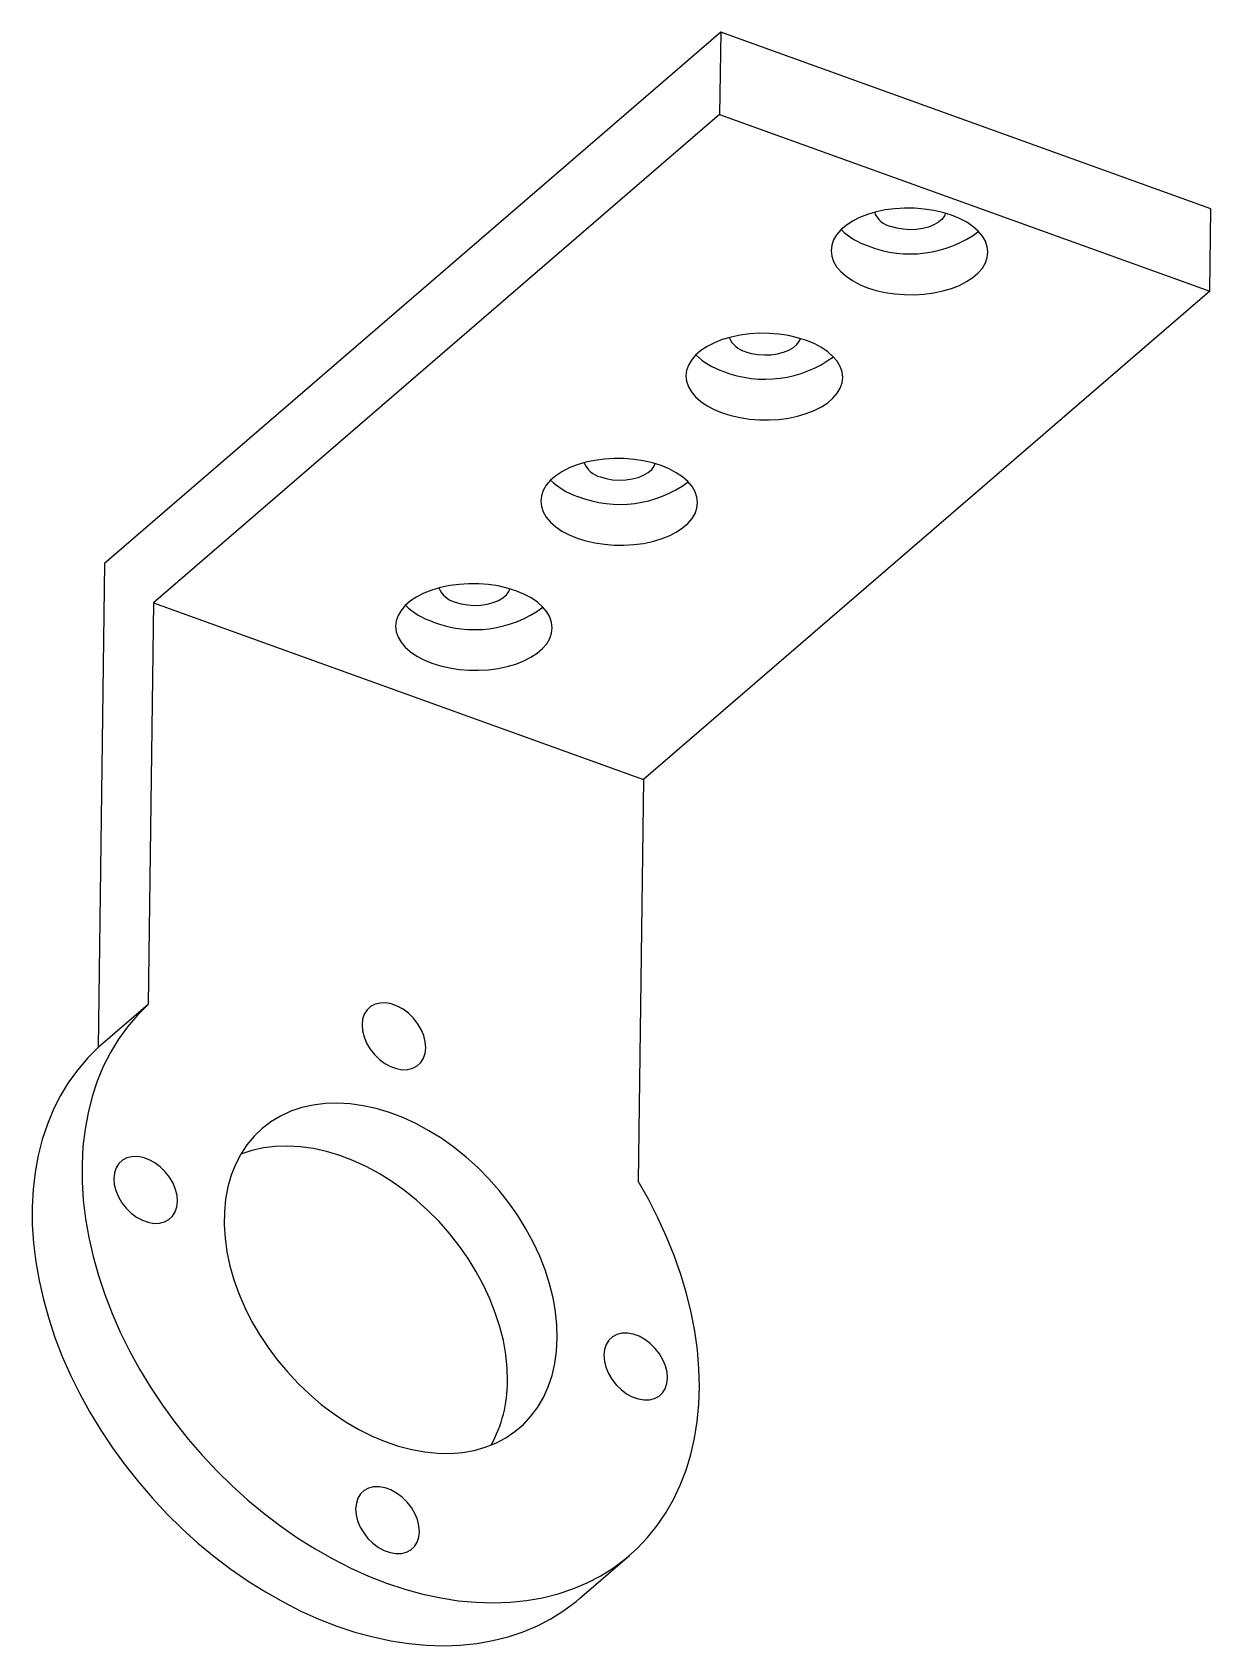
# Model space of a CAD drawing. Header units: millimetres. Extents: x -27 to 75, y -28 to 111.
import ezdxf

# ---------------------------------------------------------------- set-up
doc = ezdxf.new("R2010")
doc.units = ezdxf.units.MM

msp = doc.modelspace()

# ---------------------------------------------------------------- linework, layer by layer
at = {"color": 7, "linetype": 'Continuous', "lineweight": 25}
for p, q in [((32.71, 110.96), (-20.35, 65.23)), ((32.71, 110.96), (32.62, 103.87)), ((74.92, 95.75), (32.71, 110.96)), ((32.62, 103.87), (-16.15, 61.84)), ((32.62, 103.87), (74.83, 88.67)), ((74.83, 88.67), (74.92, 95.75)), ((74.83, 88.67), (26.05, 46.64)), ((-20.35, 65.23), (-20.9, 23.57)), ((-16.15, 61.84), (-16.61, 27.26)), ((-16.15, 61.84), (26.05, 46.64)), ((26.05, 46.64), (25.6, 12.06)), ((-16.61, 27.26), (-20.9, 23.57)), ((20.56, -23.86), (24.85, -20.17))]:
    msp.add_line(p, q, dxfattribs=at)
at = {"color": 7, "linetype": 'Continuous', "lineweight": 25, "flags": 128}
for points in [[(45.36, 88.97), (46.1, 88.74), (46.89, 88.56), (47.71, 88.43), (48.55, 88.37), (49.4, 88.36), (50.24, 88.41), (51.06, 88.52), (51.85, 88.69), (52.59, 88.9), (53.28, 89.17), (53.89, 89.49), (54.43, 89.84), (54.89, 90.24), (55.25, 90.66), (55.51, 91.1), (55.67, 91.56), (55.72, 92.03), (55.67, 92.49), (55.51, 92.96), (55.25, 93.4), (54.89, 93.83), (54.44, 94.23), (53.9, 94.6), (53.28, 94.92), (52.59, 95.21), (51.85, 95.44), (51.06, 95.62), (50.24, 95.74), (49.4, 95.81), (48.55, 95.82), (47.71, 95.77), (46.89, 95.66), (46.1, 95.49), (45.36, 95.27), (44.67, 95), (44.06, 94.69), (43.52, 94.33), (43.06, 93.94), (42.7, 93.52), (42.44, 93.08), (42.28, 92.62), (42.23, 92.15), (42.28, 91.68), (42.44, 91.22), (42.7, 90.77), (43.06, 90.35), (43.51, 89.95), (44.05, 89.58), (44.67, 89.25), (45.36, 88.97)], [(52.08, 95.37), (51.99, 95.16), (51.78, 94.87), (51.47, 94.6), (51.08, 94.37), (50.62, 94.19), (50.11, 94.06), (49.56, 93.98), (48.99, 93.96), (48.42, 94), (47.87, 94.09), (47.36, 94.24)], [(32.85, 78.19), (33.59, 77.96), (34.38, 77.78), (35.2, 77.66), (36.04, 77.59), (36.89, 77.58), (37.73, 77.63), (38.55, 77.74), (39.34, 77.91), (40.08, 78.13), (40.77, 78.4), (41.39, 78.71), (41.93, 79.07), (42.38, 79.46), (42.74, 79.88), (43.01, 80.32), (43.16, 80.78), (43.22, 81.25), (43.16, 81.72), (43.01, 82.18), (42.74, 82.63), (42.38, 83.05), (41.93, 83.45), (41.39, 83.82), (40.77, 84.15), (40.09, 84.43), (39.34, 84.66), (38.56, 84.84), (37.73, 84.97), (36.89, 85.03), (36.05, 85.04), (35.21, 84.99), (34.38, 84.88), (33.6, 84.71), (32.85, 84.5), (32.17, 84.23), (31.55, 83.91), (31.01, 83.56), (30.55, 83.16), (30.19, 82.74), (29.93, 82.3), (29.77, 81.84), (29.72, 81.37), (29.77, 80.91), (29.93, 80.44), (30.19, 80), (30.55, 79.57), (31.01, 79.17), (31.55, 78.8), (32.16, 78.48), (32.85, 78.19)], [(34.85, 83.46), (35.36, 83.31), (35.91, 83.22), (36.48, 83.18), (37.05, 83.2), (37.6, 83.28), (38.12, 83.41), (38.58, 83.6), (38.97, 83.82), (39.27, 84.09), (39.49, 84.38), (39.58, 84.6)], [(20.34, 67.42), (21.09, 67.18), (21.87, 67), (22.7, 66.88), (23.54, 66.81), (24.38, 66.8), (25.22, 66.86), (26.05, 66.96), (26.83, 67.13), (27.58, 67.35), (28.26, 67.62), (28.88, 67.93), (29.42, 68.29), (29.88, 68.68), (30.24, 69.1), (30.5, 69.54), (30.66, 70), (30.71, 70.47), (30.66, 70.94), (30.5, 71.4), (30.24, 71.85), (29.88, 72.28), (29.42, 72.68), (28.88, 73.04), (28.27, 73.37), (27.58, 73.65), (26.84, 73.88), (26.05, 74.06), (25.23, 74.19), (24.39, 74.25), (23.54, 74.26), (22.7, 74.21), (21.88, 74.1), (21.09, 73.94), (20.35, 73.72), (19.66, 73.45), (19.04, 73.13), (18.5, 72.78), (18.05, 72.39), (17.69, 71.96), (17.42, 71.52), (17.27, 71.06), (17.21, 70.6), (17.27, 70.13), (17.42, 69.67), (17.69, 69.22), (18.05, 68.79), (18.5, 68.39), (19.04, 68.02), (19.66, 67.7), (20.34, 67.42)], [(22.35, 72.68), (22.86, 72.54), (23.4, 72.44), (23.97, 72.4), (24.54, 72.42), (25.1, 72.5), (25.61, 72.63), (26.07, 72.82), (26.46, 73.05), (26.77, 73.31), (26.98, 73.6), (27.07, 73.82)], [(7.84, 56.64), (8.58, 56.41), (9.37, 56.23), (10.19, 56.1), (11.03, 56.03), (11.88, 56.03), (12.72, 56.08), (13.54, 56.19), (14.33, 56.35), (15.07, 56.57), (15.76, 56.84), (16.37, 57.16), (16.91, 57.51), (17.37, 57.9), (17.73, 58.32), (17.99, 58.77), (18.15, 59.23), (18.2, 59.69), (18.15, 60.16), (17.99, 60.62), (17.73, 61.07), (17.37, 61.5), (16.92, 61.9), (16.38, 62.27), (15.76, 62.59), (15.07, 62.87), (14.33, 63.11), (13.54, 63.29), (12.72, 63.41), (11.88, 63.48), (11.03, 63.48), (10.19, 63.43), (9.37, 63.32), (8.58, 63.16), (7.84, 62.94), (7.15, 62.67), (6.54, 62.36), (6, 62), (5.54, 61.61), (5.18, 61.19), (4.92, 60.74), (4.76, 60.29), (4.71, 59.82), (4.76, 59.35), (4.92, 58.89), (5.18, 58.44), (5.54, 58.01), (5.99, 57.61), (6.53, 57.25), (7.15, 56.92), (7.84, 56.64)], [(9.84, 61.91), (10.35, 61.76), (10.9, 61.66), (11.47, 61.62), (12.04, 61.65), (12.59, 61.72), (13.1, 61.86), (13.56, 62.04), (13.95, 62.27), (14.26, 62.53), (14.47, 62.82), (14.56, 63.04)], [(-16.61, 27.26), (-17.53, 26.34), (-18.39, 25.35), (-19.16, 24.28), (-19.85, 23.14), (-20.47, 21.93), (-20.99, 20.66), (-21.43, 19.33), (-21.78, 17.95), (-22.04, 16.52), (-22.22, 15.05), (-22.3, 13.53), (-22.29, 11.99), (-22.19, 10.41), (-22, 8.81), (-21.71, 7.2), (-21.34, 5.57), (-20.88, 3.94), (-20.34, 2.3), (-19.71, 0.67), (-19, -0.95), (-18.21, -2.55), (-17.34, -4.14), (-16.4, -5.69), (-15.38, -7.22), (-14.3, -8.7), (-13.16, -10.15), (-11.95, -11.54), (-10.69, -12.89), (-9.38, -14.17), (-8.02, -15.4), (-6.62, -16.56), (-5.18, -17.65), (-3.71, -18.67), (-2.22, -19.61), (-0.7, -20.47), (0.84, -21.25), (2.39, -21.95), (3.94, -22.55), (5.5, -23.07), (7.05, -23.49), (8.6, -23.82), (10.12, -24.06), (11.63, -24.2), (13.12, -24.24), (14.57, -24.19), (15.99, -24.05), (17.36, -23.81), (18.7, -23.47), (19.98, -23.04), (21.21, -22.52), (22.38, -21.91), (23.49, -21.22), (24.53, -20.43), (25.51, -19.57), (26.41, -18.62), (27.23, -17.6), (27.98, -16.51), (28.65, -15.34), (29.23, -14.11), (29.73, -12.82), (30.14, -11.48), (30.46, -10.08), (30.69, -8.63), (30.83, -7.14), (30.88, -5.62), (30.84, -4.06), (30.71, -2.48), (30.49, -0.87), (30.17, 0.75), (29.77, 2.38), (29.28, 4.01), (28.71, 5.65), (28.05, 7.27), (27.31, 8.89), (26.49, 10.49), (25.6, 12.06)], [(7.3, 23.54), (7.26, 24.05), (7.13, 24.58), (6.91, 25.11), (6.61, 25.62), (6.24, 26.09), (5.81, 26.51), (5.35, 26.86), (4.85, 27.13), (4.34, 27.31), (3.84, 27.4), (3.37, 27.39), (2.94, 27.28), (2.56, 27.08), (2.25, 26.79), (2.01, 26.42), (1.87, 25.99), (1.82, 25.51), (1.86, 25), (1.99, 24.47), (2.21, 23.94), (2.51, 23.43), (2.88, 22.96), (3.31, 22.54), (3.78, 22.19), (4.27, 21.92), (4.78, 21.74), (5.28, 21.65), (5.75, 21.66), (6.19, 21.77), (6.56, 21.97), (6.87, 22.26), (7.11, 22.63), (7.25, 23.06), (7.3, 23.54)], [(-20.9, 23.57), (-21.82, 22.65), (-22.67, 21.65), (-23.45, 20.58), (-24.14, 19.44), (-24.75, 18.24), (-25.28, 16.97), (-25.72, 15.64), (-26.07, 14.26), (-26.33, 12.83), (-26.5, 11.35), (-26.59, 9.84), (-26.58, 8.29), (-26.48, 6.72), (-26.28, 5.12), (-26, 3.5), (-25.63, 1.87), (-25.17, 0.24), (-24.63, -1.4), (-24, -3.03), (-23.29, -4.65), (-22.49, -6.25), (-21.63, -7.83), (-20.68, -9.39), (-19.67, -10.91), (-18.59, -12.4), (-17.44, -13.84), (-16.24, -15.24), (-14.98, -16.58), (-13.67, -17.87), (-12.31, -19.1), (-10.91, -20.26), (-9.47, -21.35), (-8, -22.37), (-6.5, -23.31), (-4.98, -24.17), (-3.45, -24.95), (-1.9, -25.64), (-0.34, -26.25), (1.21, -26.76), (2.77, -27.18), (4.31, -27.52), (5.84, -27.75), (7.34, -27.89), (8.83, -27.94), (10.28, -27.89), (11.7, -27.74), (13.08, -27.5), (14.41, -27.17), (15.69, -26.74), (16.92, -26.22), (18.09, -25.61), (19.2, -24.91), (20.25, -24.13), (20.56, -23.86)], [(18.64, -1.47), (18.61, -0.33), (18.49, 0.84), (18.28, 2.02), (17.98, 3.22), (17.59, 4.42), (17.12, 5.61), (16.57, 6.79), (15.94, 7.95), (15.24, 9.09), (14.47, 10.19), (13.63, 11.25), (12.74, 12.26), (11.79, 13.22), (10.79, 14.12), (9.75, 14.95), (8.68, 15.72), (7.58, 16.4), (6.46, 17.01), (5.33, 17.53), (4.19, 17.96), (3.05, 18.3), (1.92, 18.55), (0.8, 18.71), (-0.3, 18.77), (-1.36, 18.74), (-2.39, 18.61), (-3.38, 18.39), (-4.32, 18.07), (-5.21, 17.66), (-6.03, 17.17), (-6.79, 16.59), (-7.48, 15.93), (-8.1, 15.19), (-8.63, 14.38), (-9.09, 13.5), (-9.46, 12.56), (-9.74, 11.56), (-9.94, 10.51), (-10.04, 9.42), (-10.06, 8.3), (-9.98, 7.14), (-9.82, 5.96), (-9.56, 4.77), (-9.22, 3.57), (-8.79, 2.38), (-8.28, 1.19), (-7.69, 0.01), (-7.02, -1.14), (-6.28, -2.26), (-5.48, -3.34), (-4.61, -4.37), (-3.69, -5.36), (-2.72, -6.29), (-1.7, -7.16), (-0.65, -7.95), (0.44, -8.68), (1.55, -9.32), (2.68, -9.89), (3.82, -10.36), (4.96, -10.75), (6.1, -11.05), (7.22, -11.25), (8.33, -11.36), (9.41, -11.38), (10.46, -11.3), (11.47, -11.12), (12.43, -10.85), (13.35, -10.49), (14.2, -10.04), (14.99, -9.5), (15.72, -8.88), (16.37, -8.18), (16.95, -7.4), (17.45, -6.56), (17.86, -5.64), (18.19, -4.67), (18.43, -3.65), (18.58, -2.58), (18.64, -1.47)], [(-14.07, 10.31), (-14.11, 10.82), (-14.24, 11.35), (-14.46, 11.88), (-14.76, 12.39), (-15.13, 12.86), (-15.56, 13.28), (-16.03, 13.63), (-16.53, 13.9), (-17.03, 14.08), (-17.53, 14.17), (-18.01, 14.16), (-18.44, 14.05), (-18.82, 13.85), (-19.13, 13.56), (-19.36, 13.2), (-19.51, 12.76), (-19.56, 12.28), (-19.52, 11.77), (-19.39, 11.24), (-19.17, 10.71), (-18.87, 10.2), (-18.5, 9.73), (-18.07, 9.31), (-17.6, 8.96), (-17.1, 8.69), (-16.6, 8.51), (-16.1, 8.42), (-15.62, 8.43), (-15.19, 8.54), (-14.81, 8.74), (-14.5, 9.03), (-14.27, 9.4), (-14.13, 9.83), (-14.07, 10.31)], [(14.35, -5.17), (14.32, -4.03), (14.2, -2.86), (13.99, -1.67), (13.69, -0.48), (13.3, 0.72), (12.83, 1.91), (12.28, 3.1), (11.65, 4.26), (10.95, 5.39), (10.18, 6.5), (9.34, 7.56), (8.45, 8.57), (7.5, 9.53), (6.5, 10.43), (5.47, 11.26), (4.39, 12.02), (3.29, 12.71), (2.17, 13.31), (1.04, 13.83), (-0.1, 14.26), (-1.24, 14.61), (-2.37, 14.86), (-3.49, 15.01), (-4.58, 15.08), (-5.65, 15.04), (-6.68, 14.91), (-7.67, 14.69), (-8.61, 14.38), (-8.64, 14.36)], [(28.14, -4.89), (28.1, -4.38), (27.96, -3.85), (27.74, -3.32), (27.44, -2.81), (27.07, -2.34), (26.65, -1.92), (26.18, -1.57), (25.68, -1.3), (25.17, -1.12), (24.68, -1.03), (24.2, -1.04), (23.77, -1.15), (23.39, -1.35), (23.08, -1.64), (22.85, -2.01), (22.7, -2.44), (22.65, -2.92), (22.69, -3.43), (22.82, -3.96), (23.04, -4.49), (23.34, -5), (23.71, -5.47), (24.14, -5.89), (24.61, -6.24), (25.1, -6.51), (25.61, -6.69), (26.11, -6.78), (26.58, -6.77), (27.02, -6.66), (27.4, -6.46), (27.71, -6.17), (27.94, -5.81), (28.08, -5.37), (28.14, -4.89)], [(6.76, -18.12), (6.72, -17.61), (6.59, -17.08), (6.37, -16.55), (6.07, -16.04), (5.7, -15.57), (5.27, -15.15), (4.8, -14.8), (4.3, -14.53), (3.8, -14.35), (3.3, -14.26), (2.82, -14.27), (2.39, -14.38), (2.01, -14.58), (1.7, -14.87), (1.47, -15.24), (1.33, -15.67), (1.27, -16.15), (1.31, -16.66), (1.44, -17.19), (1.66, -17.72), (1.96, -18.23), (2.33, -18.7), (2.76, -19.12), (3.23, -19.47), (3.73, -19.74), (4.23, -19.92), (4.73, -20.01), (5.21, -20), (5.64, -19.89), (6.02, -19.69), (6.33, -19.4), (6.56, -19.03), (6.71, -18.6), (6.76, -18.12)]]:
    msp.add_lwpolyline(points, dxfattribs=at)
at = {"color": 7, "linetype": 'Continuous', "lineweight": 25}
for centre, radius, start, end in [((47.81, 96.19), 2, 201.5199, 256.8704), ((47.25, 98.24), 5.97, 225.7471, 252.0331), ((49.03, 101.79), 9.92, 248.5477, 306.4088), ((35.36, 85.47), 2.07, 202.5206, 255.8696), ((34.74, 87.46), 5.97, 225.7471, 252.0331), ((36.53, 91.01), 9.92, 248.5477, 306.4088), ((22.85, 74.69), 2.07, 202.5206, 255.8696), ((22.23, 76.68), 5.97, 225.7471, 252.0331), ((24.02, 80.23), 9.92, 248.5477, 306.4088), ((10.35, 63.91), 2.07, 202.5206, 255.8696), ((9.73, 65.9), 5.97, 225.7471, 252.0331), ((11.51, 69.45), 9.92, 248.5477, 306.4088), ((3.28, -5.24), 11.07, 330.6443, 0.3736)]:
    msp.add_arc(centre, radius, start, end, dxfattribs=at)

doc.saveas('drawing.dxf')
